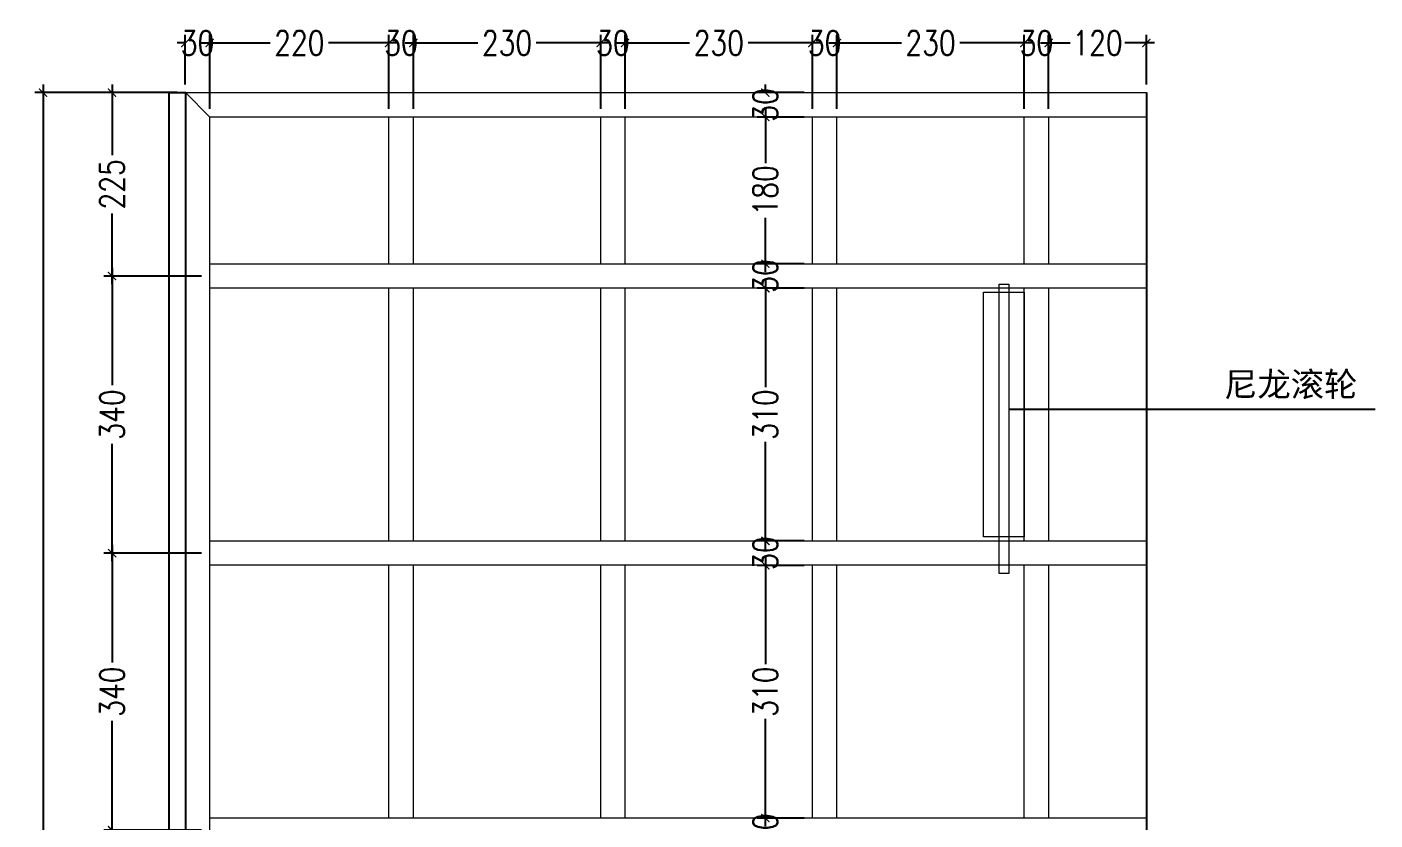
# Model space of a CAD drawing. Header units: millimetres. Extents: x 11827 to 862553, y 15071 to 134256.
# Drawn here: x 705898 to 707553, y 72253 to 73226 of the extents above; entities that cross this region are included whole.
import ezdxf

# ---------------------------------------------------------------- set-up
doc = ezdxf.new("R2010")
doc.units = ezdxf.units.MM
doc.layers.add('1', color=7, linetype='Continuous', true_color=0xffffff)
for name, color, linetype in [('hjh文字', 7, 'Continuous'), ('HR-dimension', 9, 'Continuous'), ('铝通', 4, 'Continuous')]:
    doc.layers.add(name, color=color, linetype=linetype)
doc.layers.add('YLW-Background', color=45, linetype='Continuous', lineweight=5)
doc.layers.add('图框', color=7, linetype='Continuous', lineweight=13)
doc.styles.add('Arial', font='')
doc.styles.add('HZTXT', font='txtw.shx', dxfattribs={"width": 0.8, "bigfont": 'hztxtw.shx'})
doc.styles.get('Arial').set_extended_font_data('STXihei')
doc.dimstyles.new('HR-A3-DIM-10', dxfattribs={"dimscale": 10, "dimtxt": 3, "dimasz": 1, "dimexe": 1, "dimexo": 1, "dimgap": 0.5, "dimtad": 0, "dimdec": 1, "dimrnd": 0.0005, "dimzin": 9, "dimdsep": 46, "dimtxsty": 'HZTXT', "dimblk": 'ARCHTICK', "dimcen": 0, "dimdle": 1, "dimclrd": 9, "dimclre": 9, "dimclrt": 2, "dimazin": 2, "dimtfac": 1, "dimtdec": 1, "dimtix": 1, "dimtofl": 0, "dimtmove": 2, "dimatfit": 3, "dimldrblk": 'ARCHTICK', "dimfxl": 1, "dimarcsym": 2})
doc.dimstyles.new('HR-BI-DIM5', dxfattribs={"dimscale": 6, "dimtxt": 5, "dimasz": 1, "dimexe": 1, "dimexo": 1.5, "dimgap": 2, "dimtad": 1, "dimdec": 1, "dimdsep": 46, "dimtxsty": 'HZTXT', "dimcen": 0, "dimdle": 1, "dimclrd": 256, "dimclre": 256, "dimclrt": 2, "dimadec": 1, "dimazin": 0, "dimtfac": 1, "dimtdec": 1, "dimtix": 1, "dimtmove": 2, "dimatfit": 3, "dimfxl": 1, "dimtfill": 1, "dimtolj": 1, "dimtzin": 0, "dimarcsym": 1})

# ---------------------------------------------------------------- blocks, each defined once
blk = doc.blocks.new('_ArchTick')
at = {"color": 0, "linetype": 'ByBlock', "lineweight": 100, "const_width": 0.15}
blk.add_lwpolyline([(-0.5, -0.5), (0.5, 0.5)], dxfattribs=at)
blk = doc.blocks.new('*D1190')
at = {"layer": 'Defpoints', "color": 0, "ltscale": 1.5, "transparency": 16777216}
for p in [(706092.4, 73145.2), (705917.7, 70655.2), (706092.4, 70655.2)]:
    blk.add_point(p, dxfattribs=at)
at = {"layer": 'HR-dimension', "color": 9, "lineweight": -2, "ltscale": 1.5, "transparency": 16777216}
for p, q in [((706082.4, 73145.2), (705907.7, 73145.2)), ((705917.7, 73155.2), (705917.7, 71947.5)), ((705917.7, 70645.2), (705917.7, 71852.9)), ((706082.4, 70655.2), (705907.7, 70655.2))]:
    blk.add_line(p, q, dxfattribs=at)
at = {"layer": 'HR-dimension', "color": 9, "lineweight": -2, "ltscale": 1.5, "transparency": 16777216, "xscale": 10, "yscale": 10, "zscale": 10}
for p, rotation in [((705917.7, 73145.2), 90), ((705917.7, 70655.2), 270)]:
    blk.add_blockref('_ArchTick', p, dxfattribs=dict(at, rotation=rotation))
at = {"layer": 'HR-dimension', "color": 2, "ltscale": 1.5, "transparency": 16777216, "insert": (705917.7, 71900.2), "char_height": 30, "attachment_point": 5, "rotation": 90, "style": 'HZTXT'}
blk.add_mtext('2490', dxfattribs=at)
blk = doc.blocks.new('*D1191')
at = {"layer": 'Defpoints', "color": 0, "ltscale": 1.5, "transparency": 16777216}
for p in [(706092.4, 73145.2), (706002.5, 72920.2), (706122.4, 72920.2)]:
    blk.add_point(p, dxfattribs=at)
at = {"layer": 'HR-dimension', "color": 9, "lineweight": -2, "ltscale": 1.5, "transparency": 16777216}
for p, q in [((706082.4, 73145.2), (705992.5, 73145.2)), ((706002.5, 73155.2), (706002.5, 73068.6)), ((706002.5, 72910.2), (706002.5, 72996.9)), ((706112.4, 72920.2), (705992.5, 72920.2))]:
    blk.add_line(p, q, dxfattribs=at)
at = {"layer": 'HR-dimension', "color": 9, "lineweight": -2, "ltscale": 1.5, "transparency": 16777216, "xscale": 10, "yscale": 10, "zscale": 10}
for p, rotation in [((706002.5, 73145.2), 90), ((706002.5, 72920.2), 270)]:
    blk.add_blockref('_ArchTick', p, dxfattribs=dict(at, rotation=rotation))
at = {"layer": 'HR-dimension', "color": 2, "ltscale": 1.5, "transparency": 16777216, "insert": (706002.5, 73032.7), "char_height": 30, "attachment_point": 5, "rotation": 90, "style": 'HZTXT'}
blk.add_mtext('225', dxfattribs=at)
blk = doc.blocks.new('*D1148')
at = {"layer": 'Defpoints', "color": 0, "ltscale": 1.5, "transparency": 16777216}
for p in [(706122.4, 72920.2), (706002.5, 72580.2), (706122.4, 72580.2)]:
    blk.add_point(p, dxfattribs=at)
at = {"layer": 'HR-dimension', "color": 9, "lineweight": -2, "ltscale": 1.5, "transparency": 16777216}
for p, q in [((706002.5, 72930.2), (706002.5, 72786.1)), ((706112.4, 72920.2), (705992.5, 72920.2)), ((706002.5, 72570.2), (706002.5, 72714.4)), ((706112.4, 72580.2), (705992.5, 72580.2))]:
    blk.add_line(p, q, dxfattribs=at)
at = {"layer": 'HR-dimension', "color": 9, "lineweight": -2, "ltscale": 1.5, "transparency": 16777216, "xscale": 10, "yscale": 10, "zscale": 10}
for p, rotation in [((706002.5, 72920.2), 90), ((706002.5, 72580.2), 270)]:
    blk.add_blockref('_ArchTick', p, dxfattribs=dict(at, rotation=rotation))
at = {"layer": 'HR-dimension', "color": 2, "ltscale": 1.5, "transparency": 16777216, "insert": (706002.5, 72750.2), "char_height": 30, "attachment_point": 5, "rotation": 90, "style": 'HZTXT'}
blk.add_mtext('340', dxfattribs=at)
blk = doc.blocks.new('*D1149')
at = {"layer": 'Defpoints', "color": 0, "ltscale": 1.5, "transparency": 16777216}
for p in [(706122.4, 72580.2), (706002.5, 72240.2), (706122.4, 72240.2)]:
    blk.add_point(p, dxfattribs=at)
at = {"layer": 'HR-dimension', "color": 9, "lineweight": -2, "ltscale": 1.5, "transparency": 16777216}
for p, q in [((706112.4, 72580.2), (705992.5, 72580.2)), ((706002.5, 72590.2), (706002.5, 72446.1)), ((706002.5, 72230.2), (706002.5, 72374.4)), ((706112.4, 72240.2), (705992.5, 72240.2))]:
    blk.add_line(p, q, dxfattribs=at)
at = {"layer": 'HR-dimension', "color": 9, "lineweight": -2, "ltscale": 1.5, "transparency": 16777216, "xscale": 10, "yscale": 10, "zscale": 10}
for p, rotation in [((706002.5, 72580.2), 90), ((706002.5, 72240.2), 270)]:
    blk.add_blockref('_ArchTick', p, dxfattribs=dict(at, rotation=rotation))
at = {"layer": 'HR-dimension', "color": 2, "ltscale": 1.5, "transparency": 16777216, "insert": (706002.5, 72410.2), "char_height": 30, "attachment_point": 5, "rotation": 90, "style": 'HZTXT'}
blk.add_mtext('340', dxfattribs=at)
blk = doc.blocks.new('*D1160')
at = {"layer": 'Defpoints', "color": 0, "ltscale": 1.5, "transparency": 16777216}
for p in [(706804.6, 73145.2), (706862.4, 73145.2), (706862.4, 73115.2, 0)]:
    blk.add_point(p, dxfattribs=at)
at = {"layer": 'HR-dimension', "color": 9, "lineweight": -2, "ltscale": 1.5, "transparency": 16777216}
for p, q in [((706852.4, 73145.2), (706794.6, 73145.2)), ((706804.6, 73145.2), (706804.6, 73155.2)), ((706852.4, 73115.2), (706794.6, 73115.2)), ((706804.6, 73115.2), (706804.6, 73105.2))]:
    blk.add_line(p, q, dxfattribs=at)
at = {"layer": 'HR-dimension', "color": 9, "lineweight": -2, "ltscale": 1.5, "transparency": 16777216, "xscale": 10, "yscale": 10, "zscale": 10}
for p, rotation in [((706804.6, 73145.2), 270), ((706804.6, 73115.2), 90)]:
    blk.add_blockref('_ArchTick', p, dxfattribs=dict(at, rotation=rotation))
at = {"layer": 'HR-dimension', "color": 2, "ltscale": 1.5, "transparency": 16777216, "insert": (706804.6, 73130.2), "char_height": 30, "attachment_point": 5, "rotation": 90, "style": 'HZTXT'}
blk.add_mtext('30', dxfattribs=at)
blk = doc.blocks.new('*D1161')
at = {"layer": 'Defpoints', "color": 0, "ltscale": 1.5, "transparency": 16777216}
for p in [(706862.4, 73115.2, 0), (706804.6, 72935.2), (706862.4, 72935.2)]:
    blk.add_point(p, dxfattribs=at)
at = {"layer": 'HR-dimension', "color": 9, "lineweight": -2, "ltscale": 1.5, "transparency": 16777216}
for p, q in [((706804.6, 73125.2), (706804.6, 73058.8)), ((706852.4, 73115.2), (706794.6, 73115.2)), ((706804.6, 72925.2), (706804.6, 72991.6)), ((706852.4, 72935.2), (706794.6, 72935.2))]:
    blk.add_line(p, q, dxfattribs=at)
at = {"layer": 'HR-dimension', "color": 9, "lineweight": -2, "ltscale": 1.5, "transparency": 16777216, "xscale": 10, "yscale": 10, "zscale": 10}
for p, rotation in [((706804.6, 73115.2), 90), ((706804.6, 72935.2), 270)]:
    blk.add_blockref('_ArchTick', p, dxfattribs=dict(at, rotation=rotation))
at = {"layer": 'HR-dimension', "color": 2, "ltscale": 1.5, "transparency": 16777216, "insert": (706804.6, 73025.2), "char_height": 30, "attachment_point": 5, "rotation": 90, "style": 'HZTXT'}
blk.add_mtext('180', dxfattribs=at)
blk = doc.blocks.new('*D1162')
at = {"layer": 'Defpoints', "color": 0, "ltscale": 1.5, "transparency": 16777216}
for p in [(706862.4, 72935.2), (706804.6, 72905.2), (706862.4, 72905.2)]:
    blk.add_point(p, dxfattribs=at)
at = {"layer": 'HR-dimension', "color": 9, "lineweight": -2, "ltscale": 1.5, "transparency": 16777216}
for p, q in [((706804.6, 72935.2), (706804.6, 72945.2)), ((706852.4, 72935.2), (706794.6, 72935.2)), ((706852.4, 72905.2), (706794.6, 72905.2)), ((706804.6, 72905.2), (706804.6, 72895.2))]:
    blk.add_line(p, q, dxfattribs=at)
at = {"layer": 'HR-dimension', "color": 9, "lineweight": -2, "ltscale": 1.5, "transparency": 16777216, "xscale": 10, "yscale": 10, "zscale": 10}
for p, rotation in [((706804.6, 72935.2), 270), ((706804.6, 72905.2), 90)]:
    blk.add_blockref('_ArchTick', p, dxfattribs=dict(at, rotation=rotation))
at = {"layer": 'HR-dimension', "color": 2, "ltscale": 1.5, "transparency": 16777216, "insert": (706804.6, 72920.2), "char_height": 30, "attachment_point": 5, "rotation": 90, "style": 'HZTXT'}
blk.add_mtext('30', dxfattribs=at)
blk = doc.blocks.new('*D1163')
at = {"layer": 'Defpoints', "color": 0, "ltscale": 1.5, "transparency": 16777216}
for p in [(706862.4, 72905.2), (706804.6, 72595.2), (706862.4, 72595.2)]:
    blk.add_point(p, dxfattribs=at)
at = {"layer": 'HR-dimension', "color": 9, "lineweight": -2, "ltscale": 1.5, "transparency": 16777216}
for p, q in [((706804.6, 72915.2), (706804.6, 72783.8)), ((706852.4, 72905.2), (706794.6, 72905.2)), ((706804.6, 72585.2), (706804.6, 72716.7)), ((706852.4, 72595.2), (706794.6, 72595.2))]:
    blk.add_line(p, q, dxfattribs=at)
at = {"layer": 'HR-dimension', "color": 9, "lineweight": -2, "ltscale": 1.5, "transparency": 16777216, "xscale": 10, "yscale": 10, "zscale": 10}
for p, rotation in [((706804.6, 72905.2), 90), ((706804.6, 72595.2), 270)]:
    blk.add_blockref('_ArchTick', p, dxfattribs=dict(at, rotation=rotation))
at = {"layer": 'HR-dimension', "color": 2, "ltscale": 1.5, "transparency": 16777216, "insert": (706804.6, 72750.2), "char_height": 30, "attachment_point": 5, "rotation": 90, "style": 'HZTXT'}
blk.add_mtext('310', dxfattribs=at)
blk = doc.blocks.new('*D1164')
at = {"layer": 'Defpoints', "color": 0, "ltscale": 1.5, "transparency": 16777216}
for p in [(706862.4, 72595.2), (706804.6, 72565.2), (706862.4, 72565.2)]:
    blk.add_point(p, dxfattribs=at)
at = {"layer": 'HR-dimension', "color": 9, "lineweight": -2, "ltscale": 1.5, "transparency": 16777216}
for p, q in [((706852.4, 72595.2), (706794.6, 72595.2)), ((706804.6, 72595.2), (706804.6, 72605.2)), ((706852.4, 72565.2), (706794.6, 72565.2)), ((706804.6, 72565.2), (706804.6, 72555.2))]:
    blk.add_line(p, q, dxfattribs=at)
at = {"layer": 'HR-dimension', "color": 9, "lineweight": -2, "ltscale": 1.5, "transparency": 16777216, "xscale": 10, "yscale": 10, "zscale": 10}
for p, rotation in [((706804.6, 72595.2), 270), ((706804.6, 72565.2), 90)]:
    blk.add_blockref('_ArchTick', p, dxfattribs=dict(at, rotation=rotation))
at = {"layer": 'HR-dimension', "color": 2, "ltscale": 1.5, "transparency": 16777216, "insert": (706804.6, 72580.2), "char_height": 30, "attachment_point": 5, "rotation": 90, "style": 'HZTXT'}
blk.add_mtext('30', dxfattribs=at)
blk = doc.blocks.new('*D1165')
at = {"layer": 'Defpoints', "color": 0, "ltscale": 1.5, "transparency": 16777216}
for p in [(706862.4, 72565.2), (706804.6, 72255.2), (706862.4, 72255.2)]:
    blk.add_point(p, dxfattribs=at)
at = {"layer": 'HR-dimension', "color": 9, "lineweight": -2, "ltscale": 1.5, "transparency": 16777216}
for p, q in [((706852.4, 72565.2), (706794.6, 72565.2)), ((706804.6, 72575.2), (706804.6, 72443.8)), ((706804.6, 72245.2), (706804.6, 72376.7)), ((706852.4, 72255.2), (706794.6, 72255.2))]:
    blk.add_line(p, q, dxfattribs=at)
at = {"layer": 'HR-dimension', "color": 9, "lineweight": -2, "ltscale": 1.5, "transparency": 16777216, "xscale": 10, "yscale": 10, "zscale": 10}
for p, rotation in [((706804.6, 72565.2), 90), ((706804.6, 72255.2), 270)]:
    blk.add_blockref('_ArchTick', p, dxfattribs=dict(at, rotation=rotation))
at = {"layer": 'HR-dimension', "color": 2, "ltscale": 1.5, "transparency": 16777216, "insert": (706804.6, 72410.2), "char_height": 30, "attachment_point": 5, "rotation": 90, "style": 'HZTXT'}
blk.add_mtext('310', dxfattribs=at)
blk = doc.blocks.new('*D1166')
at = {"layer": 'Defpoints', "color": 0, "ltscale": 1.5, "transparency": 16777216}
for p in [(706862.4, 72255.2), (706804.6, 72225.2), (706862.4, 72225.2)]:
    blk.add_point(p, dxfattribs=at)
at = {"layer": 'HR-dimension', "color": 9, "lineweight": -2, "ltscale": 1.5, "transparency": 16777216}
for p, q in [((706804.6, 72255.2), (706804.6, 72265.2)), ((706852.4, 72255.2), (706794.6, 72255.2)), ((706852.4, 72225.2), (706794.6, 72225.2)), ((706804.6, 72225.2), (706804.6, 72215.2))]:
    blk.add_line(p, q, dxfattribs=at)
at = {"layer": 'HR-dimension', "color": 9, "lineweight": -2, "ltscale": 1.5, "transparency": 16777216, "xscale": 10, "yscale": 10, "zscale": 10}
for p, rotation in [((706804.6, 72255.2), 270), ((706804.6, 72225.2), 90)]:
    blk.add_blockref('_ArchTick', p, dxfattribs=dict(at, rotation=rotation))
at = {"layer": 'HR-dimension', "color": 2, "ltscale": 1.5, "transparency": 16777216, "insert": (706804.6, 72240.2), "char_height": 30, "attachment_point": 5, "rotation": 90, "style": 'HZTXT'}
blk.add_mtext('30', dxfattribs=at)
blk = doc.blocks.new('*D1172')
at = {"layer": 'Defpoints', "color": 0, "ltscale": 1.5, "transparency": 16777216}
for p in [(706372.4, 73206.1), (706342.4, 73115.2), (706372.4, 73115.2, 0)]:
    blk.add_point(p, dxfattribs=at)
at = {"layer": 'HR-dimension', "color": 9, "lineweight": -2, "ltscale": 1.5, "transparency": 16777216}
for p, q in [((706342.4, 73125.2), (706342.4, 73216.1)), ((706372.4, 73125.2), (706372.4, 73216.1)), ((706342.4, 73206.1), (706332.4, 73206.1)), ((706372.4, 73206.1), (706382.4, 73206.1))]:
    blk.add_line(p, q, dxfattribs=at)
at = {"layer": 'HR-dimension', "color": 9, "lineweight": -2, "ltscale": 1.5, "transparency": 16777216, "xscale": 10, "yscale": 10, "zscale": 10}
blk.add_blockref('_ArchTick', (706342.4, 73206.1), dxfattribs=at)
at = {"layer": 'HR-dimension', "color": 9, "lineweight": -2, "ltscale": 1.5, "transparency": 16777216, "xscale": 10, "yscale": 10, "zscale": 10, "rotation": 180}
blk.add_blockref('_ArchTick', (706372.4, 73206.1), dxfattribs=at)
at = {"layer": 'HR-dimension', "color": 2, "ltscale": 1.5, "transparency": 16777216, "insert": (706357.4, 73206.1), "char_height": 30, "attachment_point": 5, "style": 'HZTXT'}
blk.add_mtext('30', dxfattribs=at)
blk = doc.blocks.new('*D1173')
at = {"layer": 'Defpoints', "color": 0, "ltscale": 1.5, "transparency": 16777216}
for p in [(706602.4, 73206.1), (706372.4, 73115.2, 0), (706602.4, 73115.2, 0)]:
    blk.add_point(p, dxfattribs=at)
at = {"layer": 'HR-dimension', "color": 9, "lineweight": -2, "ltscale": 1.5, "transparency": 16777216}
for p, q in [((706372.4, 73125.2), (706372.4, 73216.1)), ((706602.4, 73125.2), (706602.4, 73216.1)), ((706362.4, 73206.1), (706451.6, 73206.1)), ((706612.4, 73206.1), (706523.3, 73206.1))]:
    blk.add_line(p, q, dxfattribs=at)
at = {"layer": 'HR-dimension', "color": 9, "lineweight": -2, "ltscale": 1.5, "transparency": 16777216, "xscale": 10, "yscale": 10, "zscale": 10, "rotation": 180}
blk.add_blockref('_ArchTick', (706372.4, 73206.1), dxfattribs=at)
at = {"layer": 'HR-dimension', "color": 9, "lineweight": -2, "ltscale": 1.5, "transparency": 16777216, "xscale": 10, "yscale": 10, "zscale": 10}
blk.add_blockref('_ArchTick', (706602.4, 73206.1), dxfattribs=at)
at = {"layer": 'HR-dimension', "color": 2, "ltscale": 1.5, "transparency": 16777216, "insert": (706487.4, 73206.1), "char_height": 30, "attachment_point": 5, "style": 'HZTXT'}
blk.add_mtext('230', dxfattribs=at)
blk = doc.blocks.new('*D1174')
at = {"layer": 'Defpoints', "color": 0, "ltscale": 1.5, "transparency": 16777216}
for p in [(706632.4, 73206.1), (706602.4, 73115.2, 0), (706632.4, 73115.2, 0)]:
    blk.add_point(p, dxfattribs=at)
at = {"layer": 'HR-dimension', "color": 9, "lineweight": -2, "ltscale": 1.5, "transparency": 16777216}
for p, q in [((706602.4, 73125.2), (706602.4, 73216.1)), ((706632.4, 73125.2), (706632.4, 73216.1)), ((706602.4, 73206.1), (706592.4, 73206.1)), ((706632.4, 73206.1), (706642.4, 73206.1))]:
    blk.add_line(p, q, dxfattribs=at)
at = {"layer": 'HR-dimension', "color": 9, "lineweight": -2, "ltscale": 1.5, "transparency": 16777216, "xscale": 10, "yscale": 10, "zscale": 10}
blk.add_blockref('_ArchTick', (706602.4, 73206.1), dxfattribs=at)
at = {"layer": 'HR-dimension', "color": 9, "lineweight": -2, "ltscale": 1.5, "transparency": 16777216, "xscale": 10, "yscale": 10, "zscale": 10, "rotation": 180}
blk.add_blockref('_ArchTick', (706632.4, 73206.1), dxfattribs=at)
at = {"layer": 'HR-dimension', "color": 2, "ltscale": 1.5, "transparency": 16777216, "insert": (706617.4, 73206.1), "char_height": 30, "attachment_point": 5, "style": 'HZTXT'}
blk.add_mtext('30', dxfattribs=at)
blk = doc.blocks.new('*D1095')
at = {"layer": 'Defpoints', "color": 0, "ltscale": 1.5, "transparency": 16777216}
for p in [(706862.4, 73206.1), (706632.4, 73115.2, 0), (706862.4, 73115.2, 0)]:
    blk.add_point(p, dxfattribs=at)
at = {"layer": 'HR-dimension', "color": 9, "lineweight": -2, "ltscale": 1.5, "transparency": 16777216}
for p, q in [((706632.4, 73125.2), (706632.4, 73216.1)), ((706862.4, 73125.2), (706862.4, 73216.1)), ((706622.4, 73206.1), (706711.6, 73206.1)), ((706872.4, 73206.1), (706783.3, 73206.1))]:
    blk.add_line(p, q, dxfattribs=at)
at = {"layer": 'HR-dimension', "color": 9, "lineweight": -2, "ltscale": 1.5, "transparency": 16777216, "xscale": 10, "yscale": 10, "zscale": 10, "rotation": 180}
blk.add_blockref('_ArchTick', (706632.4, 73206.1), dxfattribs=at)
at = {"layer": 'HR-dimension', "color": 9, "lineweight": -2, "ltscale": 1.5, "transparency": 16777216, "xscale": 10, "yscale": 10, "zscale": 10}
blk.add_blockref('_ArchTick', (706862.4, 73206.1), dxfattribs=at)
at = {"layer": 'HR-dimension', "color": 2, "ltscale": 1.5, "transparency": 16777216, "insert": (706747.4, 73206.1), "char_height": 30, "attachment_point": 5, "style": 'HZTXT'}
blk.add_mtext('230', dxfattribs=at)
blk = doc.blocks.new('*D1175')
at = {"layer": 'Defpoints', "color": 0, "ltscale": 1.5, "transparency": 16777216}
for p in [(706892.4, 73206.1), (706862.4, 73115.2, 0), (706892.4, 73115.2, 0)]:
    blk.add_point(p, dxfattribs=at)
at = {"layer": 'HR-dimension', "color": 9, "lineweight": -2, "ltscale": 1.5, "transparency": 16777216}
for p, q in [((706862.4, 73125.2), (706862.4, 73216.1)), ((706892.4, 73125.2), (706892.4, 73216.1)), ((706862.4, 73206.1), (706852.4, 73206.1)), ((706892.4, 73206.1), (706902.4, 73206.1))]:
    blk.add_line(p, q, dxfattribs=at)
at = {"layer": 'HR-dimension', "color": 9, "lineweight": -2, "ltscale": 1.5, "transparency": 16777216, "xscale": 10, "yscale": 10, "zscale": 10}
blk.add_blockref('_ArchTick', (706862.4, 73206.1), dxfattribs=at)
at = {"layer": 'HR-dimension', "color": 9, "lineweight": -2, "ltscale": 1.5, "transparency": 16777216, "xscale": 10, "yscale": 10, "zscale": 10, "rotation": 180}
blk.add_blockref('_ArchTick', (706892.4, 73206.1), dxfattribs=at)
at = {"layer": 'HR-dimension', "color": 2, "ltscale": 1.5, "transparency": 16777216, "insert": (706877.4, 73206.1), "char_height": 30, "attachment_point": 5, "style": 'HZTXT'}
blk.add_mtext('30', dxfattribs=at)
blk = doc.blocks.new('*D1176')
at = {"layer": 'Defpoints', "color": 0, "ltscale": 1.5, "transparency": 16777216}
for p in [(707122.4, 73206.1), (706892.4, 73115.2, 0), (707122.4, 73115.2, 0)]:
    blk.add_point(p, dxfattribs=at)
at = {"layer": 'HR-dimension', "color": 9, "lineweight": -2, "ltscale": 1.5, "transparency": 16777216}
for p, q in [((706892.4, 73125.2), (706892.4, 73216.1)), ((707122.4, 73125.2), (707122.4, 73216.1)), ((706882.4, 73206.1), (706971.6, 73206.1)), ((707132.4, 73206.1), (707043.3, 73206.1))]:
    blk.add_line(p, q, dxfattribs=at)
at = {"layer": 'HR-dimension', "color": 9, "lineweight": -2, "ltscale": 1.5, "transparency": 16777216, "xscale": 10, "yscale": 10, "zscale": 10, "rotation": 180}
blk.add_blockref('_ArchTick', (706892.4, 73206.1), dxfattribs=at)
at = {"layer": 'HR-dimension', "color": 9, "lineweight": -2, "ltscale": 1.5, "transparency": 16777216, "xscale": 10, "yscale": 10, "zscale": 10}
blk.add_blockref('_ArchTick', (707122.4, 73206.1), dxfattribs=at)
at = {"layer": 'HR-dimension', "color": 2, "ltscale": 1.5, "transparency": 16777216, "insert": (707007.4, 73206.1), "char_height": 30, "attachment_point": 5, "style": 'HZTXT'}
blk.add_mtext('230', dxfattribs=at)
blk = doc.blocks.new('*D1177')
at = {"layer": 'Defpoints', "color": 0, "ltscale": 1.5, "transparency": 16777216}
for p in [(707152.4, 73206.1), (707122.4, 73115.2, 0), (707152.4, 73115.2, 0)]:
    blk.add_point(p, dxfattribs=at)
at = {"layer": 'HR-dimension', "color": 9, "lineweight": -2, "ltscale": 1.5, "transparency": 16777216}
for p, q in [((707122.4, 73125.2), (707122.4, 73216.1)), ((707152.4, 73125.2), (707152.4, 73216.1)), ((707122.4, 73206.1), (707112.4, 73206.1)), ((707152.4, 73206.1), (707162.4, 73206.1))]:
    blk.add_line(p, q, dxfattribs=at)
at = {"layer": 'HR-dimension', "color": 9, "lineweight": -2, "ltscale": 1.5, "transparency": 16777216, "xscale": 10, "yscale": 10, "zscale": 10}
blk.add_blockref('_ArchTick', (707122.4, 73206.1), dxfattribs=at)
at = {"layer": 'HR-dimension', "color": 9, "lineweight": -2, "ltscale": 1.5, "transparency": 16777216, "xscale": 10, "yscale": 10, "zscale": 10, "rotation": 180}
blk.add_blockref('_ArchTick', (707152.4, 73206.1), dxfattribs=at)
at = {"layer": 'HR-dimension', "color": 2, "ltscale": 1.5, "transparency": 16777216, "insert": (707137.4, 73206.1), "char_height": 30, "attachment_point": 5, "style": 'HZTXT'}
blk.add_mtext('30', dxfattribs=at)
blk = doc.blocks.new('*D1178')
at = {"layer": 'Defpoints', "color": 0, "ltscale": 1.5, "transparency": 16777216}
for p in [(707272.4, 73206.1), (707272.4, 73145.2), (707152.4, 73115.2, 0)]:
    blk.add_point(p, dxfattribs=at)
at = {"layer": 'HR-dimension', "color": 9, "lineweight": -2, "ltscale": 1.5, "transparency": 16777216}
for p, q in [((707152.4, 73125.2), (707152.4, 73216.1)), ((707272.4, 73155.2), (707272.4, 73216.1)), ((707142.4, 73206.1), (707178.9, 73206.1)), ((707282.4, 73206.1), (707246, 73206.1))]:
    blk.add_line(p, q, dxfattribs=at)
at = {"layer": 'HR-dimension', "color": 9, "lineweight": -2, "ltscale": 1.5, "transparency": 16777216, "xscale": 10, "yscale": 10, "zscale": 10, "rotation": 180}
blk.add_blockref('_ArchTick', (707152.4, 73206.1), dxfattribs=at)
at = {"layer": 'HR-dimension', "color": 9, "lineweight": -2, "ltscale": 1.5, "transparency": 16777216, "xscale": 10, "yscale": 10, "zscale": 10}
blk.add_blockref('_ArchTick', (707272.4, 73206.1), dxfattribs=at)
at = {"layer": 'HR-dimension', "color": 2, "ltscale": 1.5, "transparency": 16777216, "insert": (707212.4, 73206.1), "char_height": 30, "attachment_point": 5, "style": 'HZTXT'}
blk.add_mtext('120', dxfattribs=at)
blk = doc.blocks.new('*D1179')
at = {"layer": 'Defpoints', "color": 0, "ltscale": 1.5, "transparency": 16777216}
for p in [(706122.4, 73206.1), (706122.4, 73115.2), (706342.4, 73115.2)]:
    blk.add_point(p, dxfattribs=at)
at = {"layer": 'HR-dimension', "color": 9, "lineweight": -2, "ltscale": 1.5, "transparency": 16777216}
for p, q in [((706122.4, 73125.2), (706122.4, 73216.1)), ((706342.4, 73125.2), (706342.4, 73216.1)), ((706112.4, 73206.1), (706196.6, 73206.1)), ((706352.4, 73206.1), (706268.3, 73206.1))]:
    blk.add_line(p, q, dxfattribs=at)
at = {"layer": 'HR-dimension', "color": 9, "lineweight": -2, "ltscale": 1.5, "transparency": 16777216, "xscale": 10, "yscale": 10, "zscale": 10, "rotation": 180}
blk.add_blockref('_ArchTick', (706122.4, 73206.1), dxfattribs=at)
at = {"layer": 'HR-dimension', "color": 9, "lineweight": -2, "ltscale": 1.5, "transparency": 16777216, "xscale": 10, "yscale": 10, "zscale": 10}
blk.add_blockref('_ArchTick', (706342.4, 73206.1), dxfattribs=at)
at = {"layer": 'HR-dimension', "color": 2, "ltscale": 1.5, "transparency": 16777216, "insert": (706232.4, 73206.1), "char_height": 30, "attachment_point": 5, "style": 'HZTXT'}
blk.add_mtext('220', dxfattribs=at)
blk = doc.blocks.new('*D1180')
at = {"layer": 'Defpoints', "color": 0, "ltscale": 1.5, "transparency": 16777216}
for p in [(706092.4, 73206.1), (706092.4, 73145.2), (706122.4, 73115.2)]:
    blk.add_point(p, dxfattribs=at)
at = {"layer": 'HR-dimension', "color": 9, "lineweight": -2, "ltscale": 1.5, "transparency": 16777216}
for p, q in [((706092.4, 73155.2), (706092.4, 73216.1)), ((706122.4, 73125.2), (706122.4, 73216.1)), ((706092.4, 73206.1), (706082.4, 73206.1)), ((706122.4, 73206.1), (706132.4, 73206.1))]:
    blk.add_line(p, q, dxfattribs=at)
at = {"layer": 'HR-dimension', "color": 9, "lineweight": -2, "ltscale": 1.5, "transparency": 16777216, "xscale": 10, "yscale": 10, "zscale": 10}
blk.add_blockref('_ArchTick', (706092.4, 73206.1), dxfattribs=at)
at = {"layer": 'HR-dimension', "color": 9, "lineweight": -2, "ltscale": 1.5, "transparency": 16777216, "xscale": 10, "yscale": 10, "zscale": 10, "rotation": 180}
blk.add_blockref('_ArchTick', (706122.4, 73206.1), dxfattribs=at)
at = {"layer": 'HR-dimension', "color": 2, "ltscale": 1.5, "transparency": 16777216, "insert": (706107.4, 73206.1), "char_height": 30, "attachment_point": 5, "style": 'HZTXT'}
blk.add_mtext('30', dxfattribs=at)

msp = doc.modelspace()

# ---------------------------------------------------------------- linework, layer by layer
at = {"layer": '1', "color": 1}
msp.add_lwpolyline([(706072.44, 73145.22), (706092.44, 73145.22), (706092.44, 70655.22), (706072.44, 70655.22)], close=True, dxfattribs=at)
at = {"layer": 'YLW-Background', "elevation": 0}
for points in [[(707091.44, 72910.22), (707103.44, 72910.22), (707103.44, 72555.22), (707091.44, 72555.22)], [(707072.44, 72900.22), (707122.44, 72900.22), (707122.44, 72600.22), (707072.44, 72600.22)]]:
    msp.add_lwpolyline(points, close=True, dxfattribs=at)
at = {"layer": '图框'}
for p, q in [((706122.44, 70685.22), (706122.44, 73115.22)), ((706342.44, 72935.22, 0), (706342.44, 73115.22, 0)), ((706372.44, 72935.22, 0), (706372.44, 73115.22, 0)), ((706602.44, 72935.22, 0), (706602.44, 73115.22, 0)), ((706632.44, 72935.22, 0), (706632.44, 73115.22, 0)), ((706862.44, 72935.22, 0), (706862.44, 73115.22, 0)), ((706892.44, 72935.22, 0), (706892.44, 73115.22, 0)), ((707122.44, 72935.22, 0), (707122.44, 73115.22, 0)), ((707152.44, 72935.22, 0), (707152.44, 73115.22, 0)), ((706342.44, 72595.22), (706342.44, 72905.22)), ((706372.44, 72595.22), (706372.44, 72905.22)), ((706602.44, 72595.22), (706602.44, 72905.22)), ((706632.44, 72595.22), (706632.44, 72905.22)), ((706862.44, 72595.22), (706862.44, 72905.22)), ((706892.44, 72595.22), (706892.44, 72905.22)), ((707122.44, 72595.22), (707122.44, 72905.22)), ((707152.44, 72595.22), (707152.44, 72905.22)), ((706342.44, 72255.22), (706342.44, 72565.22)), ((706372.44, 72255.22), (706372.44, 72565.22)), ((706602.44, 72255.22), (706602.44, 72565.22)), ((706632.44, 72255.22), (706632.44, 72565.22)), ((706862.44, 72255.22), (706862.44, 72565.22)), ((706892.44, 72255.22), (706892.44, 72565.22)), ((707122.44, 72255.22), (707122.44, 72565.22)), ((707152.44, 72255.22), (707152.44, 72565.22))]:
    msp.add_line(p, q, dxfattribs=at)
for points in [[(707272.44, 73115.22), (706122.44, 73115.22), (706092.44, 73145.22), (707272.44, 73145.22)], [(707272.44, 72905.22), (706122.44, 72905.22), (706122.44, 72935.22), (707272.44, 72935.22)], [(707272.44, 72565.22), (706122.44, 72565.22), (706122.44, 72595.22), (707272.44, 72595.22)], [(707272.44, 72225.22), (706122.44, 72225.22), (706122.44, 72255.22), (707272.44, 72255.22)]]:
    msp.add_lwpolyline(points, close=True, dxfattribs=at)
at = {"layer": '铝通'}
msp.add_line((707272.44, 73145.22, 0), (707272.44, 70655.22, 0), dxfattribs=at)

# ---------------------------------------------------------------- texts
at = {"layer": 'hjh文字', "style": 'Arial'}
msp.add_text('尼龙滚轮', height=30, dxfattribs=at).set_placement((707367.8, 72772.28, 0))

# ---------------------------------------------------------------- dimensions: what is measured, and where the dimension line sits
at = {"layer": 'HR-dimension', "ltscale": 1.5}
for base, p1, p2, picture, middle in [((706092.44, 73206.06), (706122.44, 73115.22), (706092.44, 73145.22), '*D1180', (706107.44, 73206.06)), ((706122.44, 73206.06), (706342.44, 73115.22), (706122.44, 73115.22), '*D1179', (706232.44, 73206.06)), ((706372.44, 73206.06), (706342.44, 73115.22), (706372.44, 73115.22, 0), '*D1172', (706357.44, 73206.06)), ((706602.44, 73206.06), (706372.44, 73115.22, 0), (706602.44, 73115.22, 0), '*D1173', (706487.44, 73206.06)), ((706632.44, 73206.06), (706602.44, 73115.22, 0), (706632.44, 73115.22, 0), '*D1174', (706617.44, 73206.06)), ((706862.44, 73206.06), (706632.44, 73115.22, 0), (706862.44, 73115.22, 0), '*D1095', (706747.44, 73206.06)), ((706892.44, 73206.06), (706862.44, 73115.22, 0), (706892.44, 73115.22, 0), '*D1175', (706877.44, 73206.06)), ((707122.44, 73206.06), (706892.44, 73115.22, 0), (707122.44, 73115.22, 0), '*D1176', (707007.44, 73206.06)), ((707152.44, 73206.06), (707122.44, 73115.22, 0), (707152.44, 73115.22, 0), '*D1177', (707137.44, 73206.06)), ((707272.44, 73206.06), (707152.44, 73115.22, 0), (707272.44, 73145.22), '*D1178', (707212.44, 73206.06))]:
    dim = msp.add_linear_dim(base=base, p1=p1, p2=p2, dimstyle='HR-A3-DIM-10', dxfattribs=at)
    dim.commit()
    dim.dimension.update_dxf_attribs({"geometry": picture, "text_midpoint": middle})
for base, p1, p2, picture, middle in [((705917.68, 70655.22), (706092.44, 73145.22), (706092.44, 70655.22), '*D1190', (705917.68, 71900.22)), ((706002.53, 72920.22), (706092.44, 73145.22), (706122.44, 72920.22), '*D1191', (706002.53, 73032.72)), ((706804.6, 73145.22), (706862.44, 73115.22, 0), (706862.44, 73145.22), '*D1160', (706804.6, 73130.22)), ((706804.6, 72935.22), (706862.44, 73115.22, 0), (706862.44, 72935.22), '*D1161', (706804.6, 73025.22)), ((706804.6, 72905.22), (706862.44, 72935.22), (706862.44, 72905.22), '*D1162', (706804.6, 72920.22)), ((706002.53, 72580.22), (706122.44, 72920.22), (706122.44, 72580.22), '*D1148', (706002.53, 72750.22)), ((706804.6, 72595.22), (706862.44, 72905.22), (706862.44, 72595.22), '*D1163', (706804.6, 72750.22)), ((706804.6, 72565.22), (706862.44, 72595.22), (706862.44, 72565.22), '*D1164', (706804.6, 72580.22)), ((706002.53, 72240.22), (706122.44, 72580.22), (706122.44, 72240.22), '*D1149', (706002.53, 72410.22)), ((706804.6, 72255.22), (706862.44, 72565.22), (706862.44, 72255.22), '*D1165', (706804.6, 72410.22)), ((706804.6, 72225.22), (706862.44, 72255.22), (706862.44, 72225.22), '*D1166', (706804.6, 72240.22))]:
    dim = msp.add_linear_dim(base=base, p1=p1, p2=p2, angle=90, dimstyle='HR-A3-DIM-10', dxfattribs=at)
    dim.commit()
    dim.dimension.update_dxf_attribs({"geometry": picture, "text_midpoint": middle})

# ---------------------------------------------------------------- leaders
at = {"layer": 'HR-dimension'}
msp.add_leader([(707103.44, 72756.84, 0), (707553.13, 72756.84, 0)], dimstyle='HR-BI-DIM5', override={"dimgap": 2, "dimtad": 0}, dxfattribs=at)

doc.saveas('drawing.dxf')
